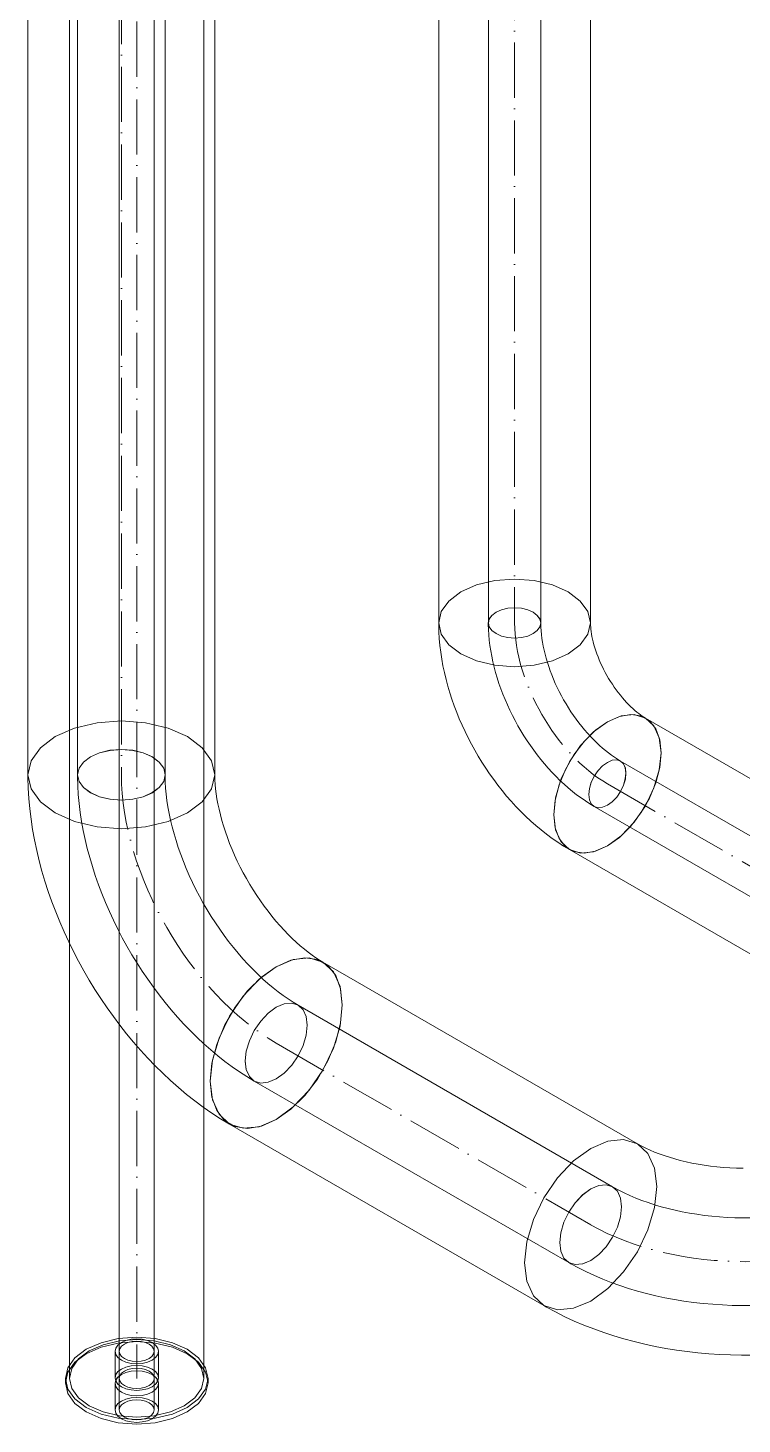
# Model space of a CAD drawing. Header units: millimetres. Extents: x -88595 to 880822, y -1054509 to -148035.
# Drawn here: x 432042.8 to 432172.3, y -325532.8 to -325279.8 of the extents above; entities that cross this region are included whole.
import ezdxf

# ---------------------------------------------------------------- set-up
doc = ezdxf.new("R2010")
doc.units = ezdxf.units.MM
doc.linetypes.add('$12$ADSK_Осевая', pattern=[14, 10, -2, 0, -2])
doc.linetypes.add('$13$ADSK_Осевая', pattern=[14, 10, -2, 0, -2])
for name, color, linetype, lineweight in [('Изоляция', 7, 'Continuous', 18), ('Трубопровод', 7, 'Continuous', 18), ('Трубопроводы', 7, 'Continuous', 18)]:
    doc.layers.add(name, color=color, linetype=linetype, lineweight=lineweight)

# ---------------------------------------------------------------- blocks, each defined once
blk = doc.blocks.new('$0$ADSK_МедьПайка_Отвод-гнутая труба - Отвод _гнутая труба_-V107-В_ОВ3_3')
at = {"layer": 'Трубопроводы', "color": 190, "true_color": 0x8000ff}
for points in [[(-7928.49, 5277.52, 0), (-7929.25, 5276.95, 0), (-7929.72, 5276.29, 0), (-7929.89, 5275.58, 0), (-7929.72, 5274.86, 0), (-7929.25, 5274.2, 0), (-7928.49, 5273.63, 0), (-7927.51, 5273.2, 0), (-7926.36, 5272.92, 0), (-7925.13, 5272.83, 0), (-7923.89, 5272.92, 0), (-7922.75, 5273.2, 0), (-7921.76, 5273.63, 0)], [(-7921.76, 5273.63, 0), (-7921, 5274.2, 0), (-7920.53, 5274.86, 0), (-7920.37, 5275.58, 0), (-7920.53, 5276.29, 0), (-7921, 5276.95, 0), (-7921.76, 5277.52, 0), (-7922.75, 5277.96, 0), (-7923.89, 5278.23, 0), (-7925.13, 5278.32, 0), (-7926.36, 5278.23, 0), (-7927.51, 5277.96, 0), (-7928.49, 5277.52, 0)], [(-7910.68, 5242.3, 0), (-7911.49, 5242.79, 0), (-7912.29, 5243.31, 0), (-7913.08, 5243.86, 0), (-7913.87, 5244.44, 0), (-7914.64, 5245.05, 0), (-7915.4, 5245.68, 0), (-7916.15, 5246.35, 0), (-7916.89, 5247.04, 0), (-7917.61, 5247.75, 0), (-7918.32, 5248.49, 0), (-7919.02, 5249.25, 0), (-7919.7, 5250.03, 0), (-7920.36, 5250.83, 0), (-7921.01, 5251.66, 0), (-7921.64, 5252.5, 0), (-7922.25, 5253.36, 0), (-7922.85, 5254.23, 0), (-7923.42, 5255.12, 0), (-7923.98, 5256.03, 0), (-7924.51, 5256.94, 0), (-7925.02, 5257.87, 0), (-7925.51, 5258.82, 0), (-7925.98, 5259.77, 0), (-7926.43, 5260.72, 0), (-7926.85, 5261.69, 0), (-7927.24, 5262.66, 0), (-7927.61, 5263.64, 0), (-7927.96, 5264.62, 0), (-7928.27, 5265.6, 0), (-7928.56, 5266.58, 0), (-7928.83, 5267.57, 0), (-7929.06, 5268.55, 0), (-7929.27, 5269.53, 0), (-7929.45, 5270.51, 0), (-7929.6, 5271.48, 0), (-7929.72, 5272.45, 0), (-7929.8, 5273.42, 0), (-7929.86, 5274.37, 0), (-7929.89, 5275.32, 0), (-7929.89, 5275.58, 0)], [(-7905.92, 5250.55, 0), (-7906.45, 5250.87, 0), (-7906.99, 5251.22, 0), (-7907.54, 5251.6, 0), (-7908.09, 5252.01, 0), (-7908.64, 5252.44, 0), (-7909.19, 5252.9, 0), (-7909.75, 5253.39, 0), (-7910.29, 5253.9, 0), (-7910.84, 5254.44, 0), (-7911.38, 5255, 0), (-7911.91, 5255.58, 0), (-7912.44, 5256.19, 0), (-7912.96, 5256.81, 0), (-7913.46, 5257.46, 0), (-7913.96, 5258.12, 0), (-7914.44, 5258.79, 0), (-7914.91, 5259.49, 0), (-7915.36, 5260.19, 0), (-7915.8, 5260.91, 0), (-7916.23, 5261.64, 0), (-7916.63, 5262.37, 0), (-7917.02, 5263.12, 0), (-7917.39, 5263.87, 0), (-7917.74, 5264.62, 0), (-7918.07, 5265.38, 0), (-7918.38, 5266.14, 0), (-7918.67, 5266.9, 0), (-7918.94, 5267.66, 0), (-7919.18, 5268.42, 0), (-7919.4, 5269.16, 0), (-7919.6, 5269.91, 0), (-7919.78, 5270.64, 0), (-7919.93, 5271.37, 0), (-7920.06, 5272.08, 0), (-7920.17, 5272.78, 0), (-7920.25, 5273.46, 0), (-7920.31, 5274.13, 0), (-7920.35, 5274.78, 0), (-7920.37, 5275.41, 0), (-7920.37, 5275.58, 0)], [(-7908.3, 5250.31, 0), (-7909.17, 5249.68, 0), (-7909.98, 5248.82, 0), (-7910.68, 5247.8, 0), (-7911.21, 5246.69, 0), (-7911.55, 5245.56, 0), (-7911.66, 5244.48, 0), (-7911.55, 5243.54, 0), (-7911.21, 5242.8, 0), (-7910.68, 5242.3, 0), (-7909.98, 5242.09, 0), (-7909.17, 5242.17, 0), (-7908.3, 5242.54, 0)], [(-7908.3, 5242.54, 0), (-7907.43, 5243.18, 0), (-7906.61, 5244.03, 0), (-7905.92, 5245.05, 0), (-7905.38, 5246.17, 0), (-7905.05, 5247.3, 0), (-7904.93, 5248.37, 0), (-7905.05, 5249.31, 0), (-7905.38, 5250.05, 0), (-7905.92, 5250.55, 0), (-7906.61, 5250.76, 0), (-7907.43, 5250.68, 0), (-7908.3, 5250.31, 0)]]:
    blk.add_polyline3d(points, dxfattribs=at)
blk = doc.blocks.new('$0$ADSK_МедьПайка_Отвод-гнутая труба - Отвод _гнутая труба_-V108-В_ОВ3_3')
at = {"layer": 'Трубопроводы', "color": 134, "true_color": 0x00a6a6}
for points in [[(-7990.79, 5244.82, 0), (-7989.53, 5245.77, 0), (-7988.73, 5246.87, 0), (-7988.46, 5248.06, 0), (-7988.73, 5249.25, 0), (-7989.53, 5250.35, 0), (-7990.79, 5251.3, 0), (-7992.43, 5252.03, 0), (-7994.35, 5252.49, 0), (-7996.4, 5252.64, 0), (-7998.46, 5252.49, 0), (-8000.37, 5252.03, 0), (-8002.02, 5251.3, 0)], [(-8002.02, 5251.3, 0), (-8003.28, 5250.35, 0), (-8004.07, 5249.25, 0), (-8004.34, 5248.06, 0), (-8004.07, 5246.87, 0), (-8003.28, 5245.77, 0), (-8002.02, 5244.82, 0), (-8000.37, 5244.09, 0), (-7998.46, 5243.63, 0), (-7996.4, 5243.48, 0), (-7994.35, 5243.63, 0), (-7992.43, 5244.09, 0), (-7990.79, 5244.82, 0)], [(-7972.3, 5192.56, 0), (-7973.65, 5193.37, 0), (-7974.99, 5194.24, 0), (-7976.32, 5195.16, 0), (-7977.62, 5196.12, 0), (-7978.91, 5197.14, 0), (-7980.18, 5198.2, 0), (-7981.43, 5199.3, 0), (-7982.66, 5200.45, 0), (-7983.87, 5201.64, 0), (-7985.05, 5202.87, 0), (-7986.21, 5204.14, 0), (-7987.35, 5205.45, 0), (-7988.46, 5206.79, 0), (-7989.54, 5208.16, 0), (-7990.59, 5209.56, 0), (-7991.61, 5211, 0), (-7992.6, 5212.46, 0), (-7993.56, 5213.94, 0), (-7994.49, 5215.45, 0), (-7995.38, 5216.98, 0), (-7996.23, 5218.53, 0), (-7997.05, 5220.1, 0), (-7997.83, 5221.69, 0), (-7998.57, 5223.29, 0), (-7999.27, 5224.9, 0), (-7999.93, 5226.52, 0), (-8000.55, 5228.14, 0), (-8001.12, 5229.78, 0), (-8001.65, 5231.42, 0), (-8002.14, 5233.06, 0), (-8002.58, 5234.7, 0), (-8002.97, 5236.34, 0), (-8003.32, 5237.98, 0), (-8003.61, 5239.61, 0), (-8003.86, 5241.23, 0), (-8004.06, 5242.85, 0), (-8004.2, 5244.46, 0), (-8004.3, 5246.05, 0), (-8004.34, 5247.63, 0), (-8004.34, 5248.06, 0)], [(-7964.36, 5206.31, 0), (-7965.25, 5206.85, 0), (-7966.15, 5207.43, 0), (-7967.07, 5208.06, 0), (-7967.98, 5208.74, 0), (-7968.9, 5209.47, 0), (-7969.83, 5210.24, 0), (-7970.75, 5211.05, 0), (-7971.66, 5211.91, 0), (-7972.57, 5212.81, 0), (-7973.47, 5213.74, 0), (-7974.36, 5214.71, 0), (-7975.24, 5215.72, 0), (-7976.1, 5216.76, 0), (-7976.95, 5217.84, 0), (-7977.77, 5218.94, 0), (-7978.58, 5220.07, 0), (-7979.36, 5221.22, 0), (-7980.12, 5222.4, 0), (-7980.85, 5223.59, 0), (-7981.56, 5224.81, 0), (-7982.24, 5226.04, 0), (-7982.88, 5227.28, 0), (-7983.5, 5228.53, 0), (-7984.08, 5229.79, 0), (-7984.63, 5231.06, 0), (-7985.15, 5232.32, 0), (-7985.63, 5233.59, 0), (-7986.08, 5234.86, 0), (-7986.48, 5236.12, 0), (-7986.85, 5237.37, 0), (-7987.18, 5238.61, 0), (-7987.48, 5239.83, 0), (-7987.73, 5241.04, 0), (-7987.95, 5242.23, 0), (-7988.13, 5243.4, 0), (-7988.27, 5244.54, 0), (-7988.37, 5245.65, 0), (-7988.43, 5246.73, 0), (-7988.46, 5247.78, 0), (-7988.46, 5248.06, 0)], [(-7968.33, 5192.95, 0), (-7966.88, 5194.01, 0), (-7965.52, 5195.44, 0), (-7964.36, 5197.14, 0), (-7963.47, 5199, 0), (-7962.91, 5200.89, 0), (-7962.72, 5202.68, 0), (-7962.91, 5204.25, 0), (-7963.47, 5205.49, 0), (-7964.36, 5206.31, 0), (-7965.52, 5206.67, 0), (-7966.88, 5206.54, 0), (-7968.33, 5205.92, 0)], [(-7968.33, 5205.92, 0), (-7969.78, 5204.86, 0), (-7971.14, 5203.43, 0), (-7972.3, 5201.73, 0), (-7973.19, 5199.87, 0), (-7973.75, 5197.98, 0), (-7973.95, 5196.2, 0), (-7973.75, 5194.63, 0), (-7973.19, 5193.39, 0), (-7972.3, 5192.56, 0), (-7971.14, 5192.2, 0), (-7969.78, 5192.34, 0), (-7968.33, 5192.95, 0)]]:
    blk.add_polyline3d(points, dxfattribs=at)
blk = doc.blocks.new('$0$ADSK_МедьПайка_Отвод-гнутая труба - Отвод _гнутая труба_-V74-В_ОВ3_3')
at = {"layer": 'Трубопроводы', "color": 134, "true_color": 0x00a6a6}
for points in [[(28090.49, 7861.76, 0), (28090.68, 7863.55, 0), (28091.24, 7865.43, 0), (28092.13, 7867.29, 0), (28093.29, 7868.99, 0), (28094.65, 7870.42, 0), (28096.1, 7871.48, 0), (28097.55, 7872.1, 0), (28098.91, 7872.24, 0), (28100.07, 7871.88, 0), (28100.96, 7871.05, 0), (28101.52, 7869.81, 0), (28101.71, 7868.24, 0)], [(28148.27, 7871.88, 0), (28147.37, 7871.37, 0), (28146.41, 7870.88, 0), (28145.41, 7870.41, 0), (28144.36, 7869.95, 0), (28143.27, 7869.52, 0), (28142.14, 7869.11, 0), (28140.98, 7868.72, 0), (28139.78, 7868.35, 0), (28138.55, 7868.01, 0), (28137.29, 7867.7, 0), (28136, 7867.41, 0), (28134.69, 7867.16, 0), (28133.35, 7866.93, 0), (28132, 7866.74, 0), (28130.64, 7866.57, 0), (28129.26, 7866.44, 0), (28127.87, 7866.34, 0), (28126.47, 7866.27, 0), (28125.06, 7866.23, 0), (28123.66, 7866.23, 0), (28122.26, 7866.26, 0), (28120.86, 7866.32, 0), (28119.46, 7866.41, 0), (28118.08, 7866.53, 0), (28116.71, 7866.69, 0), (28115.35, 7866.88, 0), (28114.02, 7867.09, 0), (28112.7, 7867.34, 0), (28111.4, 7867.62, 0), (28110.14, 7867.92, 0), (28108.9, 7868.26, 0), (28107.69, 7868.61, 0), (28106.51, 7869, 0), (28105.38, 7869.4, 0), (28104.28, 7869.83, 0), (28103.22, 7870.28, 0), (28102.2, 7870.75, 0), (28101.23, 7871.24, 0), (28100.31, 7871.74, 0), (28100.07, 7871.88, 0)], [(28146.63, 7868.24, 0), (28146.82, 7869.81, 0), (28147.38, 7871.05, 0), (28148.27, 7871.88, 0), (28149.44, 7872.24, 0), (28150.79, 7872.1, 0), (28152.24, 7871.48, 0), (28153.7, 7870.42, 0), (28155.05, 7868.99, 0), (28156.21, 7867.29, 0), (28157.11, 7865.43, 0), (28157.67, 7863.55, 0), (28157.86, 7861.76, 0)], [(28101.71, 7868.24, 0), (28101.52, 7866.45, 0), (28100.96, 7864.57, 0), (28100.07, 7862.71, 0), (28098.91, 7861.01, 0), (28097.55, 7859.58, 0), (28096.1, 7858.52, 0), (28094.65, 7857.9, 0), (28093.29, 7857.76, 0), (28092.13, 7858.12, 0), (28091.24, 7858.95, 0), (28090.68, 7860.19, 0), (28090.49, 7861.76, 0)], [(28157.86, 7861.76, 0), (28157.67, 7860.19, 0), (28157.11, 7858.95, 0), (28156.21, 7858.12, 0), (28155.05, 7857.76, 0), (28153.7, 7857.9, 0), (28152.24, 7858.52, 0), (28150.79, 7859.58, 0), (28149.44, 7861.01, 0), (28148.27, 7862.71, 0), (28147.38, 7864.57, 0), (28146.82, 7866.45, 0), (28146.63, 7868.24, 0)], [(28156.21, 7858.12, 0), (28154.83, 7857.36, 0), (28153.41, 7856.63, 0), (28151.96, 7855.94, 0), (28150.47, 7855.3, 0), (28148.95, 7854.69, 0), (28147.39, 7854.12, 0), (28145.81, 7853.59, 0), (28144.2, 7853.1, 0), (28142.57, 7852.65, 0), (28140.91, 7852.24, 0), (28139.23, 7851.87, 0), (28137.53, 7851.54, 0), (28135.82, 7851.25, 0), (28134.09, 7851, 0), (28132.35, 7850.79, 0), (28130.59, 7850.62, 0), (28128.83, 7850.49, 0), (28127.07, 7850.4, 0), (28125.3, 7850.35, 0), (28123.53, 7850.35, 0), (28121.76, 7850.38, 0), (28119.99, 7850.46, 0), (28118.23, 7850.58, 0), (28116.47, 7850.74, 0), (28114.73, 7850.93, 0), (28112.99, 7851.17, 0), (28111.28, 7851.45, 0), (28109.57, 7851.77, 0), (28107.89, 7852.13, 0), (28106.23, 7852.53, 0), (28104.58, 7852.97, 0), (28102.97, 7853.45, 0), (28101.38, 7853.97, 0), (28099.82, 7854.53, 0), (28098.28, 7855.13, 0), (28096.78, 7855.77, 0), (28095.32, 7856.44, 0), (28093.89, 7857.16, 0), (28092.5, 7857.91, 0), (28092.13, 7858.12, 0)]]:
    blk.add_polyline3d(points, dxfattribs=at)
blk = doc.blocks.new('$0$ADSK_МедьПайка_Муфта - Муфта медная под пайку-V118-В_ОВ3_3')
at = {"layer": 'Трубопроводы', "color": 190, "true_color": 0x8000ff}
for p, q in [((-7997.55, 5143.59), (-7997.55, 5138.77)), ((-7996.79, 5143.59), (-7996.79, 5132.97)), ((-7990.44, 5132.97), (-7990.44, 5143.59)), ((-7989.68, 5138.77), (-7989.68, 5143.59)), ((-7997.55, 5137.79), (-7997.55, 5132.97)), ((-7989.68, 5132.97), (-7989.68, 5137.79))]:
    blk.add_line(p, q, dxfattribs=at)
for points in [[(-7993.61, 5145.86, 0), (-7994.63, 5145.78, 0), (-7995.58, 5145.55, 0), (-7996.4, 5145.19, 0), (-7997.02, 5144.72, 0), (-7997.42, 5144.18, 0), (-7997.55, 5143.59, 0), (-7997.42, 5143, 0), (-7997.02, 5142.45, 0), (-7996.4, 5141.98, 0), (-7995.58, 5141.62, 0), (-7994.63, 5141.39, 0), (-7993.61, 5141.32, 0)], [(-7993.61, 5141.75, 0), (-7994.44, 5141.82, 0), (-7995.2, 5142, 0), (-7995.86, 5142.29, 0), (-7996.36, 5142.67, 0), (-7996.68, 5143.11, 0), (-7996.79, 5143.59, 0), (-7996.68, 5144.06, 0), (-7996.36, 5144.5, 0), (-7995.86, 5144.88, 0), (-7995.2, 5145.17, 0), (-7994.44, 5145.36, 0), (-7993.61, 5145.42, 0)], [(-7993.61, 5141.32, 0), (-7992.6, 5141.39, 0), (-7991.65, 5141.62, 0), (-7990.83, 5141.98, 0), (-7990.21, 5142.45, 0), (-7989.81, 5143, 0), (-7989.68, 5143.59, 0), (-7989.81, 5144.18, 0), (-7990.21, 5144.72, 0), (-7990.83, 5145.19, 0), (-7991.65, 5145.55, 0), (-7992.6, 5145.78, 0), (-7993.61, 5145.86, 0)], [(-7993.61, 5145.42, 0), (-7992.79, 5145.36, 0), (-7992.03, 5145.17, 0), (-7991.37, 5144.88, 0), (-7990.86, 5144.5, 0), (-7990.55, 5144.06, 0), (-7990.44, 5143.59, 0), (-7990.55, 5143.11, 0), (-7990.86, 5142.67, 0), (-7991.37, 5142.29, 0), (-7992.03, 5142, 0), (-7992.79, 5141.82, 0), (-7993.61, 5141.75, 0)], [(-7993.61, 5141.04, 0), (-7994.63, 5140.96, 0), (-7995.58, 5140.74, 0), (-7996.4, 5140.38, 0), (-7997.02, 5139.91, 0), (-7997.42, 5139.36, 0), (-7997.55, 5138.77, 0), (-7997.42, 5138.18, 0), (-7997.02, 5137.63, 0), (-7996.4, 5137.16, 0), (-7995.58, 5136.8, 0), (-7994.63, 5136.58, 0), (-7993.61, 5136.5, 0)], [(-7993.61, 5136.5, 0), (-7992.6, 5136.58, 0), (-7991.65, 5136.8, 0), (-7990.83, 5137.16, 0), (-7990.21, 5137.63, 0), (-7989.81, 5138.18, 0), (-7989.68, 5138.77, 0), (-7989.81, 5139.36, 0), (-7990.21, 5139.91, 0), (-7990.83, 5140.38, 0), (-7991.65, 5140.74, 0), (-7992.6, 5140.96, 0), (-7993.61, 5141.04, 0)], [(-7993.61, 5135.52, 0), (-7994.63, 5135.6, 0), (-7995.58, 5135.82, 0), (-7996.4, 5136.18, 0), (-7997.02, 5136.65, 0), (-7997.42, 5137.2, 0), (-7997.55, 5137.79, 0), (-7997.42, 5138.38, 0), (-7997.02, 5138.93, 0), (-7996.4, 5139.4, 0), (-7995.58, 5139.76, 0), (-7994.63, 5139.98, 0), (-7993.61, 5140.06, 0)], [(-7996.95, 5139, 0), (-7997.01, 5138.93, 0), (-7997.07, 5138.87, 0), (-7997.12, 5138.81, 0), (-7997.17, 5138.75, 0), (-7997.21, 5138.7, 0), (-7997.24, 5138.64, 0), (-7997.27, 5138.59, 0), (-7997.29, 5138.54, 0), (-7997.31, 5138.49, 0), (-7997.33, 5138.45, 0), (-7997.34, 5138.4, 0), (-7997.34, 5138.36, 0), (-7997.35, 5138.32, 0), (-7997.35, 5138.28, 0), (-7997.35, 5138.24, 0), (-7997.34, 5138.2, 0), (-7997.34, 5138.16, 0), (-7997.33, 5138.11, 0), (-7997.31, 5138.07, 0), (-7997.29, 5138.02, 0), (-7997.27, 5137.97, 0), (-7997.24, 5137.92, 0), (-7997.21, 5137.86, 0), (-7997.17, 5137.8, 0), (-7997.12, 5137.75, 0), (-7997.07, 5137.69, 0), (-7997.01, 5137.62, 0), (-7996.95, 5137.57, 0)], [(-7993.61, 5140.06, 0), (-7992.6, 5139.98, 0), (-7991.65, 5139.76, 0), (-7990.83, 5139.4, 0), (-7990.21, 5138.93, 0), (-7989.81, 5138.38, 0), (-7989.68, 5137.79, 0), (-7989.81, 5137.2, 0), (-7990.21, 5136.65, 0), (-7990.83, 5136.18, 0), (-7991.65, 5135.82, 0), (-7992.6, 5135.6, 0), (-7993.61, 5135.52, 0)], [(-7990.28, 5139, 0), (-7990.21, 5138.93, 0), (-7990.16, 5138.87, 0), (-7990.1, 5138.81, 0), (-7990.06, 5138.75, 0), (-7990.02, 5138.7, 0), (-7989.99, 5138.64, 0), (-7989.96, 5138.59, 0), (-7989.94, 5138.54, 0), (-7989.92, 5138.49, 0), (-7989.9, 5138.45, 0), (-7989.89, 5138.4, 0), (-7989.88, 5138.36, 0), (-7989.88, 5138.32, 0), (-7989.88, 5138.28, 0), (-7989.88, 5138.24, 0), (-7989.88, 5138.2, 0), (-7989.89, 5138.16, 0), (-7989.9, 5138.11, 0), (-7989.92, 5138.07, 0), (-7989.94, 5138.02, 0), (-7989.96, 5137.97, 0), (-7989.99, 5137.92, 0), (-7990.02, 5137.86, 0), (-7990.06, 5137.8, 0), (-7990.11, 5137.75, 0), (-7990.16, 5137.69, 0), (-7990.22, 5137.62, 0), (-7990.28, 5137.57, 0)], [(-7993.61, 5130.7, 0), (-7994.63, 5130.78, 0), (-7995.58, 5131.01, 0), (-7996.4, 5131.37, 0), (-7997.02, 5131.84, 0), (-7997.42, 5132.38, 0), (-7997.55, 5132.97, 0), (-7997.42, 5133.56, 0), (-7997.02, 5134.11, 0), (-7996.4, 5134.58, 0), (-7995.58, 5134.94, 0), (-7994.63, 5135.17, 0), (-7993.61, 5135.24, 0)], [(-7993.61, 5134.81, 0), (-7994.44, 5134.74, 0), (-7995.2, 5134.56, 0), (-7995.86, 5134.27, 0), (-7996.36, 5133.89, 0), (-7996.68, 5133.45, 0), (-7996.79, 5132.97, 0), (-7996.68, 5132.5, 0), (-7996.36, 5132.06, 0), (-7995.86, 5131.68, 0), (-7995.2, 5131.39, 0), (-7994.44, 5131.2, 0), (-7993.61, 5131.14, 0)], [(-7993.61, 5135.24, 0), (-7992.6, 5135.17, 0), (-7991.65, 5134.94, 0), (-7990.83, 5134.58, 0), (-7990.21, 5134.11, 0), (-7989.81, 5133.56, 0), (-7989.68, 5132.97, 0), (-7989.81, 5132.38, 0), (-7990.21, 5131.84, 0), (-7990.83, 5131.37, 0), (-7991.65, 5131.01, 0), (-7992.6, 5130.78, 0), (-7993.61, 5130.7, 0)], [(-7993.61, 5131.14, 0), (-7992.79, 5131.2, 0), (-7992.03, 5131.39, 0), (-7991.37, 5131.68, 0), (-7990.86, 5132.06, 0), (-7990.55, 5132.5, 0), (-7990.44, 5132.97, 0), (-7990.55, 5133.45, 0), (-7990.86, 5133.89, 0), (-7991.37, 5134.27, 0), (-7992.03, 5134.56, 0), (-7992.79, 5134.74, 0), (-7993.61, 5134.81, 0)]]:
    blk.add_polyline3d(points, dxfattribs=at)

msp = doc.modelspace()

# ---------------------------------------------------------------- linework, layer by layer
at = {"layer": 'Изоляция', "color": 190, "true_color": 0x8000ff}
for p, q in [((432050.39, -321894.64), (432050.39, -325524.51)), ((432074.74, -325524.51), (432074.74, -321894.64)), ((432117.3, -321898.46), (432117.3, -325387.62)), ((432144.82, -325387.62), (432144.82, -321898.46)), ((432191.82, -325426.24), (432154.77, -325404.85)), ((432141.01, -325428.68), (432178.06, -325450.08)), ((432049.63, -325524.51), (432049.63, -325525.32)), ((432075.5, -325525.32), (432075.5, -325524.51))]:
    msp.add_line(p, q, dxfattribs=at)
at = {"layer": 'Изоляция', "color": 134, "true_color": 0x00a6a6}
for p, q in [((432042.84, -321916.93), (432042.84, -325415.13)), ((432076.72, -325415.13), (432076.72, -321916.93)), ((432153.32, -325481.99), (432096.32, -325449.09)), ((432079.38, -325478.43), (432136.38, -325511.33))]:
    msp.add_line(p, q, dxfattribs=at)
at = {"layer": 'Изоляция', "color": 190, "true_color": 0x8000ff}
for points in [[(432140.79, -325382, 0), (432137.94, -325380.74, 0), (432134.62, -325379.94, 0), (432131.06, -325379.67, 0), (432127.5, -325379.94, 0), (432124.18, -325380.74, 0), (432121.33, -325382, 0)], [(432121.33, -325382, 0), (432124.18, -325380.74, 0), (432127.5, -325379.94, 0), (432131.06, -325379.67, 0), (432134.62, -325379.94, 0), (432137.94, -325380.74, 0), (432140.79, -325382, 0)], [(432121.33, -325382, 0), (432119.14, -325383.65, 0), (432117.77, -325385.56, 0), (432117.3, -325387.62, 0), (432117.77, -325389.67, 0), (432119.14, -325391.59, 0), (432121.33, -325393.24, 0)], [(432121.33, -325393.24, 0), (432119.14, -325391.59, 0), (432117.77, -325389.67, 0), (432117.3, -325387.62, 0), (432117.77, -325385.56, 0), (432119.14, -325383.65, 0), (432121.33, -325382, 0)], [(432140.79, -325393.24, 0), (432142.97, -325391.59, 0), (432144.35, -325389.67, 0), (432144.82, -325387.62, 0), (432144.35, -325385.56, 0), (432142.97, -325383.65, 0), (432140.79, -325382, 0)], [(432140.79, -325382, 0), (432142.97, -325383.65, 0), (432144.35, -325385.56, 0), (432144.82, -325387.62, 0), (432144.35, -325389.67, 0), (432142.97, -325391.59, 0), (432140.79, -325393.24, 0)], [(432141.01, -325428.68, 0), (432139.93, -325428.04, 0), (432138.88, -325427.36, 0), (432137.86, -325426.65, 0), (432136.85, -325425.91, 0), (432135.87, -325425.13, 0), (432134.91, -325424.33, 0), (432133.98, -325423.51, 0), (432133.06, -325422.65, 0), (432132.17, -325421.77, 0), (432131.3, -325420.87, 0), (432130.45, -325419.94, 0), (432129.62, -325418.99, 0), (432128.82, -325418.01, 0), (432128.04, -325417.02, 0), (432127.28, -325416.01, 0), (432126.54, -325414.98, 0), (432125.83, -325413.93, 0), (432125.14, -325412.86, 0), (432124.48, -325411.78, 0), (432123.84, -325410.68, 0), (432123.23, -325409.57, 0), (432122.64, -325408.45, 0), (432122.08, -325407.31, 0), (432121.55, -325406.16, 0), (432121.04, -325405, 0), (432120.57, -325403.83, 0), (432120.12, -325402.64, 0), (432119.7, -325401.46, 0), (432119.31, -325400.26, 0), (432118.96, -325399.05, 0), (432118.63, -325397.84, 0), (432118.34, -325396.62, 0), (432118.08, -325395.4, 0), (432117.86, -325394.17, 0), (432117.67, -325392.94, 0), (432117.52, -325391.7, 0), (432117.41, -325390.45, 0), (432117.33, -325389.21, 0), (432117.3, -325387.96, 0), (432117.3, -325387.62, 0)], [(432154.77, -325404.85, 0), (432154.49, -325404.69, 0), (432154.2, -325404.5, 0), (432153.89, -325404.28, 0), (432153.56, -325404.04, 0), (432153.21, -325403.76, 0), (432152.86, -325403.47, 0), (432152.49, -325403.15, 0), (432152.12, -325402.8, 0), (432151.75, -325402.43, 0), (432151.37, -325402.03, 0), (432150.99, -325401.62, 0), (432150.61, -325401.18, 0), (432150.23, -325400.73, 0), (432149.86, -325400.25, 0), (432149.49, -325399.76, 0), (432149.13, -325399.26, 0), (432148.78, -325398.74, 0), (432148.44, -325398.21, 0), (432148.11, -325397.67, 0), (432147.79, -325397.12, 0), (432147.48, -325396.57, 0), (432147.19, -325396.01, 0), (432146.91, -325395.45, 0), (432146.65, -325394.88, 0), (432146.41, -325394.32, 0), (432146.18, -325393.76, 0), (432145.97, -325393.2, 0), (432145.78, -325392.66, 0), (432145.6, -325392.12, 0), (432145.44, -325391.59, 0), (432145.31, -325391.07, 0), (432145.19, -325390.57, 0), (432145.08, -325390.09, 0), (432145, -325389.63, 0), (432144.93, -325389.19, 0), (432144.88, -325388.77, 0), (432144.85, -325388.39, 0), (432144.83, -325388.03, 0), (432144.82, -325387.7, 0), (432144.82, -325387.62, 0)], [(432121.33, -325393.24, 0), (432124.18, -325394.5, 0), (432127.5, -325395.29, 0), (432131.06, -325395.56, 0), (432134.62, -325395.29, 0), (432137.94, -325394.5, 0), (432140.79, -325393.24, 0)], [(432140.79, -325393.24, 0), (432137.94, -325394.5, 0), (432134.62, -325395.29, 0), (432131.06, -325395.56, 0), (432127.5, -325395.29, 0), (432124.18, -325394.5, 0), (432121.33, -325393.24, 0)], [(432138.16, -325422.38, 0), (432138.49, -325419.29, 0), (432139.46, -325416.01, 0), (432141.01, -325412.79, 0), (432143.02, -325409.85, 0), (432145.37, -325407.37, 0), (432147.89, -325405.53, 0)], [(432147.89, -325405.53, 0), (432145.72, -325407.06, 0), (432143.66, -325409.08, 0), (432141.82, -325411.49, 0), (432140.28, -325414.16, 0), (432139.12, -325416.96, 0), (432138.4, -325419.75, 0), (432138.16, -325422.38, 0)], [(432157.62, -325411.15, 0), (432157.37, -325408.79, 0), (432156.65, -325406.83, 0), (432155.49, -325405.37, 0), (432153.95, -325404.48, 0), (432152.11, -325404.21, 0), (432150.05, -325404.56, 0), (432147.89, -325405.53, 0)], [(432147.89, -325405.53, 0), (432150.4, -325404.46, 0), (432152.75, -325404.23, 0), (432154.77, -325404.85, 0), (432156.31, -325406.28, 0), (432157.28, -325408.43, 0), (432157.62, -325411.15, 0)], [(432157.62, -325411.15, 0), (432157.28, -325414.25, 0), (432156.31, -325417.52, 0), (432154.77, -325420.74, 0), (432152.75, -325423.69, 0), (432150.4, -325426.17, 0), (432147.89, -325428, 0)], [(432147.89, -325428, 0), (432150.05, -325426.47, 0), (432152.11, -325424.45, 0), (432153.95, -325422.05, 0), (432155.49, -325419.38, 0), (432156.65, -325416.58, 0), (432157.37, -325413.79, 0), (432157.62, -325411.15, 0)], [(432147.89, -325428, 0), (432145.37, -325429.07, 0), (432143.02, -325429.31, 0), (432141.01, -325428.68, 0), (432139.46, -325427.25, 0), (432138.49, -325425.1, 0), (432138.16, -325422.38, 0)], [(432138.16, -325422.38, 0), (432138.4, -325424.74, 0), (432139.12, -325426.7, 0), (432140.28, -325428.17, 0), (432141.82, -325429.05, 0), (432143.67, -325429.33, 0), (432145.72, -325428.97, 0), (432147.89, -325428, 0)], [(432062.57, -325517.04, 0), (432059.22, -325517.29, 0), (432056.1, -325518.04, 0), (432053.42, -325519.22, 0), (432051.37, -325520.77, 0), (432050.08, -325522.57, 0), (432049.63, -325524.51, 0)], [(432075.5, -325524.51, 0), (432075.06, -325522.57, 0), (432073.77, -325520.77, 0), (432071.72, -325519.22, 0), (432069.04, -325518.04, 0), (432065.92, -325517.29, 0), (432062.57, -325517.04, 0)], [(432049.63, -325525.32, 0), (432050.08, -325523.39, 0), (432051.37, -325521.59, 0), (432053.42, -325520.04, 0), (432056.1, -325518.85, 0), (432059.22, -325518.11, 0), (432062.57, -325517.85, 0)], [(432050.39, -325524.51, 0), (432050.81, -325522.69, 0), (432052.03, -325520.99, 0), (432053.96, -325519.53, 0), (432056.48, -325518.42, 0), (432059.42, -325517.72, 0), (432062.57, -325517.48, 0)], [(432062.57, -325517.48, 0), (432065.72, -325517.72, 0), (432068.66, -325518.42, 0), (432071.18, -325519.53, 0), (432073.11, -325520.99, 0), (432074.33, -325522.69, 0), (432074.74, -325524.51, 0)], [(432062.57, -325517.85, 0), (432065.92, -325518.11, 0), (432069.04, -325518.85, 0), (432071.72, -325520.04, 0), (432073.77, -325521.59, 0), (432075.06, -325523.39, 0), (432075.5, -325525.32, 0)], [(432049.63, -325524.51, 0), (432050.08, -325526.44, 0), (432051.37, -325528.24, 0), (432053.42, -325529.79, 0), (432056.1, -325530.97, 0), (432059.22, -325531.72, 0), (432062.57, -325531.97, 0)], [(432062.57, -325531.53, 0), (432059.42, -325531.29, 0), (432056.48, -325530.59, 0), (432053.96, -325529.48, 0), (432052.03, -325528.02, 0), (432050.81, -325526.32, 0), (432050.39, -325524.51, 0)], [(432062.57, -325531.97, 0), (432065.92, -325531.72, 0), (432069.04, -325530.97, 0), (432071.72, -325529.79, 0), (432073.77, -325528.24, 0), (432075.06, -325526.44, 0), (432075.5, -325524.51, 0)], [(432074.74, -325524.51, 0), (432074.33, -325526.32, 0), (432073.11, -325528.02, 0), (432071.18, -325529.48, 0), (432068.66, -325530.59, 0), (432065.72, -325531.29, 0), (432062.57, -325531.53, 0)], [(432062.57, -325532.79, 0), (432059.22, -325532.54, 0), (432056.1, -325531.79, 0), (432053.42, -325530.6, 0), (432051.37, -325529.06, 0), (432050.08, -325527.25, 0), (432049.63, -325525.32, 0)], [(432075.5, -325525.32, 0), (432075.06, -325527.25, 0), (432073.77, -325529.06, 0), (432071.72, -325530.6, 0), (432069.04, -325531.79, 0), (432065.92, -325532.54, 0), (432062.57, -325532.79, 0)]]:
    msp.add_polyline3d(points, dxfattribs=at)
at = {"layer": 'Изоляция', "color": 134, "true_color": 0x00a6a6}
for points in [[(432071.76, -325408.22, 0), (432068.25, -325406.66, 0), (432064.17, -325405.69, 0), (432059.78, -325405.35, 0), (432055.4, -325405.69, 0), (432051.31, -325406.66, 0), (432047.8, -325408.22, 0)], [(432047.8, -325408.22, 0), (432051.31, -325406.66, 0), (432055.4, -325405.69, 0), (432059.78, -325405.35, 0), (432064.17, -325405.69, 0), (432068.25, -325406.66, 0), (432071.76, -325408.22, 0)], [(432047.8, -325408.22, 0), (432045.11, -325410.24, 0), (432043.42, -325412.6, 0), (432042.84, -325415.13, 0), (432043.42, -325417.67, 0), (432045.11, -325420.02, 0), (432047.8, -325422.05, 0)], [(432047.8, -325422.05, 0), (432045.11, -325420.02, 0), (432043.42, -325417.67, 0), (432042.84, -325415.13, 0), (432043.42, -325412.6, 0), (432045.11, -325410.24, 0), (432047.8, -325408.22, 0)], [(432071.76, -325422.05, 0), (432074.45, -325420.02, 0), (432076.14, -325417.67, 0), (432076.72, -325415.13, 0), (432076.14, -325412.6, 0), (432074.45, -325410.24, 0), (432071.76, -325408.22, 0)], [(432071.76, -325408.22, 0), (432074.45, -325410.24, 0), (432076.14, -325412.6, 0), (432076.72, -325415.13, 0), (432076.14, -325417.67, 0), (432074.45, -325420.02, 0), (432071.76, -325422.05, 0)], [(432079.38, -325478.43, 0), (432077.77, -325477.46, 0), (432076.18, -325476.43, 0), (432074.63, -325475.35, 0), (432073.1, -325474.22, 0), (432071.6, -325473.04, 0), (432070.13, -325471.82, 0), (432068.7, -325470.55, 0), (432067.29, -325469.23, 0), (432065.91, -325467.88, 0), (432064.57, -325466.48, 0), (432063.25, -325465.04, 0), (432061.97, -325463.57, 0), (432060.72, -325462.06, 0), (432059.51, -325460.52, 0), (432058.33, -325458.94, 0), (432057.18, -325457.34, 0), (432056.07, -325455.7, 0), (432055, -325454.04, 0), (432053.97, -325452.36, 0), (432052.97, -325450.64, 0), (432052.02, -325448.91, 0), (432051.1, -325447.16, 0), (432050.23, -325445.39, 0), (432049.4, -325443.6, 0), (432048.62, -325441.79, 0), (432047.88, -325439.97, 0), (432047.18, -325438.14, 0), (432046.53, -325436.29, 0), (432045.93, -325434.44, 0), (432045.38, -325432.58, 0), (432044.88, -325430.71, 0), (432044.43, -325428.83, 0), (432044.04, -325426.95, 0), (432043.69, -325425.07, 0), (432043.41, -325423.19, 0), (432043.18, -325421.3, 0), (432043, -325419.41, 0), (432042.89, -325417.53, 0), (432042.84, -325415.64, 0), (432042.84, -325415.13, 0)], [(432096.32, -325449.09, 0), (432095.69, -325448.71, 0), (432095.04, -325448.28, 0), (432094.36, -325447.81, 0), (432093.66, -325447.3, 0), (432092.95, -325446.74, 0), (432092.22, -325446.13, 0), (432091.49, -325445.48, 0), (432090.75, -325444.79, 0), (432090.01, -325444.06, 0), (432089.27, -325443.29, 0), (432088.54, -325442.49, 0), (432087.81, -325441.65, 0), (432087.08, -325440.78, 0), (432086.37, -325439.87, 0), (432085.68, -325438.94, 0), (432084.99, -325437.99, 0), (432084.33, -325437.01, 0), (432083.68, -325436.01, 0), (432083.06, -325434.99, 0), (432082.46, -325433.95, 0), (432081.88, -325432.91, 0), (432081.33, -325431.85, 0), (432080.8, -325430.78, 0), (432080.31, -325429.72, 0), (432079.84, -325428.65, 0), (432079.41, -325427.58, 0), (432079.01, -325426.51, 0), (432078.64, -325425.46, 0), (432078.3, -325424.41, 0), (432077.99, -325423.39, 0), (432077.72, -325422.37, 0), (432077.48, -325421.38, 0), (432077.28, -325420.42, 0), (432077.11, -325419.48, 0), (432076.97, -325418.57, 0), (432076.86, -325417.7, 0), (432076.79, -325416.87, 0), (432076.74, -325416.07, 0), (432076.72, -325415.33, 0), (432076.72, -325415.13, 0)], [(432047.8, -325422.05, 0), (432051.31, -325423.6, 0), (432055.4, -325424.58, 0), (432059.78, -325424.91, 0), (432064.17, -325424.58, 0), (432068.25, -325423.6, 0), (432071.76, -325422.05, 0)], [(432071.76, -325422.05, 0), (432068.25, -325423.6, 0), (432064.17, -325424.58, 0), (432059.78, -325424.91, 0), (432055.4, -325424.58, 0), (432051.31, -325423.6, 0), (432047.8, -325422.05, 0)], [(432099.83, -325456.84, 0), (432099.53, -325453.94, 0), (432098.64, -325451.52, 0), (432097.22, -325449.72, 0), (432095.32, -325448.63, 0), (432093.05, -325448.29, 0), (432090.52, -325448.73, 0), (432087.85, -325449.93, 0)], [(432087.85, -325449.93, 0), (432090.95, -325448.61, 0), (432093.84, -325448.32, 0), (432096.32, -325449.09, 0), (432098.23, -325450.85, 0), (432099.42, -325453.5, 0), (432099.83, -325456.84, 0)], [(432075.87, -325470.67, 0), (432076.28, -325466.86, 0), (432077.48, -325462.83, 0), (432079.38, -325458.87, 0), (432081.86, -325455.24, 0), (432084.75, -325452.19, 0), (432087.85, -325449.93, 0)], [(432087.85, -325449.93, 0), (432085.19, -325451.81, 0), (432082.65, -325454.3, 0), (432080.38, -325457.26, 0), (432078.49, -325460.54, 0), (432077.06, -325463.99, 0), (432076.17, -325467.42, 0), (432075.87, -325470.67, 0)], [(432099.83, -325456.84, 0), (432099.42, -325460.66, 0), (432098.23, -325464.68, 0), (432096.32, -325468.65, 0), (432093.84, -325472.28, 0), (432090.95, -325475.33, 0), (432087.85, -325477.59, 0)], [(432087.85, -325477.59, 0), (432090.52, -325475.7, 0), (432093.05, -325473.22, 0), (432095.32, -325470.26, 0), (432097.22, -325466.97, 0), (432098.65, -325463.52, 0), (432099.53, -325460.09, 0), (432099.83, -325456.84, 0)], [(432087.85, -325477.59, 0), (432084.75, -325478.91, 0), (432081.86, -325479.19, 0), (432079.38, -325478.43, 0), (432077.48, -325476.66, 0), (432076.28, -325474.02, 0), (432075.87, -325470.67, 0)], [(432075.87, -325470.67, 0), (432076.18, -325473.58, 0), (432077.06, -325475.99, 0), (432078.49, -325477.79, 0), (432080.39, -325478.88, 0), (432082.66, -325479.22, 0), (432085.19, -325478.78, 0), (432087.85, -325477.59, 0)], [(432156.82, -325489.75, 0), (432156.42, -325486.4, 0), (432155.22, -325483.76, 0), (432153.32, -325481.99, 0), (432150.83, -325481.23, 0), (432147.95, -325481.51, 0), (432144.85, -325482.83, 0)], [(432144.85, -325482.83, 0), (432147.95, -325481.51, 0), (432150.83, -325481.23, 0), (432153.32, -325481.99, 0), (432155.22, -325483.76, 0), (432156.42, -325486.4, 0), (432156.82, -325489.75, 0)], [(432144.85, -325482.83, 0), (432141.75, -325485.09, 0), (432138.86, -325488.14, 0), (432136.38, -325491.77, 0), (432134.47, -325495.73, 0), (432133.28, -325499.76, 0), (432132.87, -325503.58, 0)], [(432132.87, -325503.58, 0), (432133.28, -325499.76, 0), (432134.47, -325495.73, 0), (432136.38, -325491.77, 0), (432138.86, -325488.14, 0), (432141.75, -325485.09, 0), (432144.85, -325482.83, 0)], [(432172.48, -325486.43, 0), (432171.29, -325486.41, 0), (432170.09, -325486.36, 0), (432168.91, -325486.28, 0), (432167.74, -325486.17, 0), (432166.58, -325486.04, 0), (432165.44, -325485.88, 0), (432164.31, -325485.7, 0), (432163.21, -325485.49, 0), (432162.14, -325485.27, 0), (432161.1, -325485.01, 0), (432160.09, -325484.74, 0), (432159.11, -325484.45, 0), (432158.17, -325484.15, 0), (432157.27, -325483.83, 0), (432156.42, -325483.49, 0), (432155.61, -325483.15, 0), (432154.85, -325482.8, 0), (432154.14, -325482.44, 0), (432153.48, -325482.09, 0), (432153.32, -325481.99, 0)], [(432144.85, -325510.49, 0), (432147.95, -325508.23, 0), (432150.83, -325505.18, 0), (432153.32, -325501.55, 0), (432155.22, -325497.59, 0), (432156.42, -325493.56, 0), (432156.82, -325489.75, 0)], [(432156.82, -325489.75, 0), (432156.42, -325493.56, 0), (432155.22, -325497.59, 0), (432153.32, -325501.55, 0), (432150.83, -325505.18, 0), (432147.95, -325508.23, 0), (432144.85, -325510.49, 0)], [(432132.87, -325503.58, 0), (432133.28, -325506.92, 0), (432134.47, -325509.57, 0), (432136.38, -325511.33, 0), (432138.86, -325512.1, 0), (432141.75, -325511.81, 0), (432144.85, -325510.49, 0)], [(432144.85, -325510.49, 0), (432141.75, -325511.81, 0), (432138.86, -325512.1, 0), (432136.38, -325511.33, 0), (432134.47, -325509.57, 0), (432133.28, -325506.92, 0), (432132.87, -325503.58, 0)], [(432174.17, -325520.31, 0), (432172.2, -325520.31, 0), (432170.22, -325520.27, 0), (432168.24, -325520.19, 0), (432166.27, -325520.06, 0), (432164.3, -325519.88, 0), (432162.35, -325519.66, 0), (432160.4, -325519.39, 0), (432158.47, -325519.07, 0), (432156.55, -325518.71, 0), (432154.64, -325518.3, 0), (432152.75, -325517.85, 0), (432150.88, -325517.35, 0), (432149.04, -325516.8, 0), (432147.21, -325516.21, 0), (432145.41, -325515.56, 0), (432143.63, -325514.87, 0), (432141.88, -325514.12, 0), (432140.16, -325513.33, 0), (432138.47, -325512.48, 0), (432136.82, -325511.58, 0), (432136.38, -325511.33, 0)]]:
    msp.add_polyline3d(points, dxfattribs=at)
at = {"layer": 'Трубопровод', "color": 190, "true_color": 0x8000ff}
for p, q in [((432059.39, -321894.64), (432059.39, -325524.51)), ((432065.74, -325524.51), (432065.74, -321894.64)), ((432126.3, -321898.46), (432126.3, -325387.62)), ((432135.82, -325387.62), (432135.82, -321898.46)), ((432187.32, -325434.04), (432150.27, -325412.64)), ((432145.51, -325420.89), (432182.56, -325442.28))]:
    msp.add_line(p, q, dxfattribs=at)
at = {"layer": 'Трубопровод', "color": 190, "linetype": '$12$ADSK_Осевая', "true_color": 0x8000ff}
for p, q in [((432062.57, -321894.64), (432062.57, -325524.51)), ((432062.57, -321894.64), (432062.57, -325524.51)), ((432131.06, -321898.46), (432131.06, -325387.62)), ((432131.06, -321898.46), (432131.06, -325387.62)), ((432147.89, -325416.77), (432184.94, -325438.16)), ((432147.89, -325416.77), (432184.94, -325438.16))]:
    msp.add_line(p, q, dxfattribs=at)
at = {"layer": 'Трубопровод', "color": 134, "true_color": 0x00a6a6}
for p, q in [((432051.84, -321916.93), (432051.84, -325415.13)), ((432067.72, -325415.13), (432067.72, -321916.93)), ((432148.82, -325489.79), (432091.82, -325456.88)), ((432083.88, -325470.63), (432140.88, -325503.54))]:
    msp.add_line(p, q, dxfattribs=at)
at = {"layer": 'Трубопровод', "color": 134, "linetype": '$12$ADSK_Осевая', "true_color": 0x00a6a6}
for p, q in [((432059.78, -321916.93), (432059.78, -325415.13)), ((432059.78, -321916.93), (432059.78, -325415.13)), ((432087.85, -325463.76), (432144.85, -325496.66)), ((432087.85, -325463.76), (432144.85, -325496.66))]:
    msp.add_line(p, q, dxfattribs=at)
at = {"layer": 'Трубопровод', "color": 190, "true_color": 0x8000ff}
for points in [[(432127.69, -325385.67, 0), (432128.68, -325385.24, 0), (432129.83, -325384.96, 0), (432131.06, -325384.87, 0), (432132.29, -325384.96, 0), (432133.44, -325385.24, 0), (432134.42, -325385.67, 0)], [(432127.69, -325389.56, 0), (432126.93, -325388.99, 0), (432126.46, -325388.33, 0), (432126.3, -325387.62, 0), (432126.46, -325386.91, 0), (432126.93, -325386.24, 0), (432127.69, -325385.67, 0)], [(432134.42, -325385.67, 0), (432135.18, -325386.24, 0), (432135.65, -325386.91, 0), (432135.82, -325387.62, 0), (432135.65, -325388.33, 0), (432135.18, -325388.99, 0), (432134.42, -325389.56, 0)], [(432134.42, -325389.56, 0), (432133.44, -325390, 0), (432132.29, -325390.27, 0), (432131.06, -325390.37, 0), (432129.83, -325390.27, 0), (432128.68, -325390, 0), (432127.69, -325389.56, 0)], [(432144.52, -325418.71, 0), (432144.64, -325417.64, 0), (432144.97, -325416.51, 0), (432145.51, -325415.39, 0), (432146.2, -325414.37, 0), (432147.02, -325413.52, 0), (432147.89, -325412.88, 0)], [(432147.89, -325412.88, 0), (432148.76, -325412.51, 0), (432149.57, -325412.43, 0), (432150.27, -325412.64, 0), (432150.8, -325413.14, 0), (432151.14, -325413.88, 0), (432151.25, -325414.82, 0)], [(432151.25, -325414.82, 0), (432151.14, -325415.9, 0), (432150.8, -325417.03, 0), (432150.27, -325418.14, 0), (432149.57, -325419.16, 0), (432148.76, -325420.02, 0), (432147.89, -325420.65, 0)], [(432147.89, -325420.65, 0), (432147.02, -325421.02, 0), (432146.2, -325421.1, 0), (432145.51, -325420.89, 0), (432144.97, -325420.39, 0), (432144.64, -325419.65, 0), (432144.52, -325418.71, 0)], [(432060.32, -325525.8, 0), (432059.82, -325525.42, 0), (432059.5, -325524.98, 0), (432059.39, -325524.51, 0), (432059.5, -325524.03, 0), (432059.82, -325523.59, 0), (432060.32, -325523.21, 0)], [(432060.32, -325523.21, 0), (432060.98, -325522.92, 0), (432061.75, -325522.73, 0), (432062.57, -325522.67, 0), (432063.39, -325522.73, 0), (432064.16, -325522.92, 0), (432064.81, -325523.21, 0)], [(432064.81, -325523.21, 0), (432065.32, -325523.59, 0), (432065.64, -325524.03, 0), (432065.74, -325524.51, 0), (432065.64, -325524.98, 0), (432065.32, -325525.42, 0), (432064.81, -325525.8, 0)], [(432064.81, -325525.8, 0), (432064.16, -325526.09, 0), (432063.39, -325526.28, 0), (432062.57, -325526.34, 0), (432061.75, -325526.28, 0), (432060.98, -325526.09, 0), (432060.32, -325525.8, 0)]]:
    msp.add_polyline3d(points, dxfattribs=at)
at = {"layer": 'Трубопровод', "color": 134, "true_color": 0x00a6a6}
for points in [[(432054.17, -325411.89, 0), (432055.81, -325411.16, 0), (432057.73, -325410.71, 0), (432059.78, -325410.55, 0), (432061.84, -325410.71, 0), (432063.75, -325411.16, 0), (432065.4, -325411.89, 0)], [(432054.17, -325418.38, 0), (432052.9, -325417.43, 0), (432052.11, -325416.32, 0), (432051.84, -325415.13, 0), (432052.11, -325413.95, 0), (432052.9, -325412.84, 0), (432054.17, -325411.89, 0)], [(432065.4, -325411.89, 0), (432066.66, -325412.84, 0), (432067.45, -325413.95, 0), (432067.72, -325415.13, 0), (432067.45, -325416.32, 0), (432066.66, -325417.43, 0), (432065.4, -325418.38, 0)], [(432065.4, -325418.38, 0), (432063.75, -325419.1, 0), (432061.84, -325419.56, 0), (432059.78, -325419.72, 0), (432057.73, -325419.56, 0), (432055.81, -325419.1, 0), (432054.17, -325418.38, 0)], [(432082.24, -325467, 0), (432082.43, -325465.21, 0), (432082.99, -325463.32, 0), (432083.88, -325461.46, 0), (432085.05, -325459.76, 0), (432086.4, -325458.33, 0), (432087.85, -325457.27, 0)], [(432087.85, -325457.27, 0), (432089.31, -325456.66, 0), (432090.66, -325456.52, 0), (432091.82, -325456.88, 0), (432092.72, -325457.71, 0), (432093.28, -325458.95, 0), (432093.47, -325460.52, 0)], [(432093.47, -325460.52, 0), (432093.28, -325462.3, 0), (432092.72, -325464.19, 0), (432091.82, -325466.05, 0), (432090.66, -325467.75, 0), (432089.31, -325469.18, 0), (432087.85, -325470.24, 0)], [(432087.85, -325470.24, 0), (432086.4, -325470.86, 0), (432085.05, -325470.99, 0), (432083.88, -325470.63, 0), (432082.99, -325469.81, 0), (432082.43, -325468.57, 0), (432082.24, -325467, 0)], [(432144.85, -325490.18, 0), (432143.39, -325491.24, 0), (432142.04, -325492.67, 0), (432140.88, -325494.37, 0), (432139.98, -325496.23, 0), (432139.42, -325498.11, 0), (432139.23, -325499.9, 0)], [(432150.46, -325493.42, 0), (432150.27, -325491.85, 0), (432149.71, -325490.61, 0), (432148.82, -325489.79, 0), (432147.65, -325489.43, 0), (432146.3, -325489.56, 0), (432144.85, -325490.18, 0)], [(432144.85, -325503.14, 0), (432146.3, -325502.08, 0), (432147.65, -325500.66, 0), (432148.82, -325498.95, 0), (432149.71, -325497.1, 0), (432150.27, -325495.21, 0), (432150.46, -325493.42, 0)], [(432139.23, -325499.9, 0), (432139.42, -325501.47, 0), (432139.98, -325502.71, 0), (432140.88, -325503.54, 0), (432142.04, -325503.9, 0), (432143.39, -325503.76, 0), (432144.85, -325503.14, 0)]]:
    msp.add_polyline3d(points, dxfattribs=at)
at = {"layer": 'Трубопроводы', "color": 190, "linetype": '$13$ADSK_Осевая', "true_color": 0x8000ff}
msp.add_ellipse((432147.89, -325397.33), major_axis=(-11.9, 20.61), ratio=0.57735, start_param=0.785398, end_param=2.356194, dxfattribs=at)
at = {"layer": 'Трубопроводы', "color": 134, "linetype": '$13$ADSK_Осевая', "true_color": 0x00a6a6}
for centre, major_axis, start_param, end_param in [((432087.85, -325431.34), (-19.85, 34.38), 0.785398, 2.356194), ((432172.92, -325480.45), (39.7, 0), 3.926991, 5.497787)]:
    msp.add_ellipse(centre, major_axis=major_axis, ratio=0.57735, start_param=start_param, end_param=end_param, dxfattribs=at)

# ---------------------------------------------------------------- block references
at = {"layer": 'Трубопроводы', "color": 190, "true_color": 0x8000ff}
for name in ['$0$ADSK_МедьПайка_Отвод-гнутая труба - Отвод _гнутая труба_-V107-В_ОВ3_3', '$0$ADSK_МедьПайка_Муфта - Муфта медная под пайку-V118-В_ОВ3_3']:
    msp.add_blockref(name, (440056.18, -330663.19), dxfattribs=at)
at = {"layer": 'Трубопроводы', "color": 134, "true_color": 0x00a6a6}
for name, p in [('$0$ADSK_МедьПайка_Отвод-гнутая труба - Отвод _гнутая труба_-V108-В_ОВ3_3', (440056.18, -330663.19)), ('$0$ADSK_МедьПайка_Отвод-гнутая труба - Отвод _гнутая труба_-V74-В_ОВ3_3', (404048.75, -333361.66))]:
    msp.add_blockref(name, p, dxfattribs=at)

doc.saveas('drawing.dxf')
